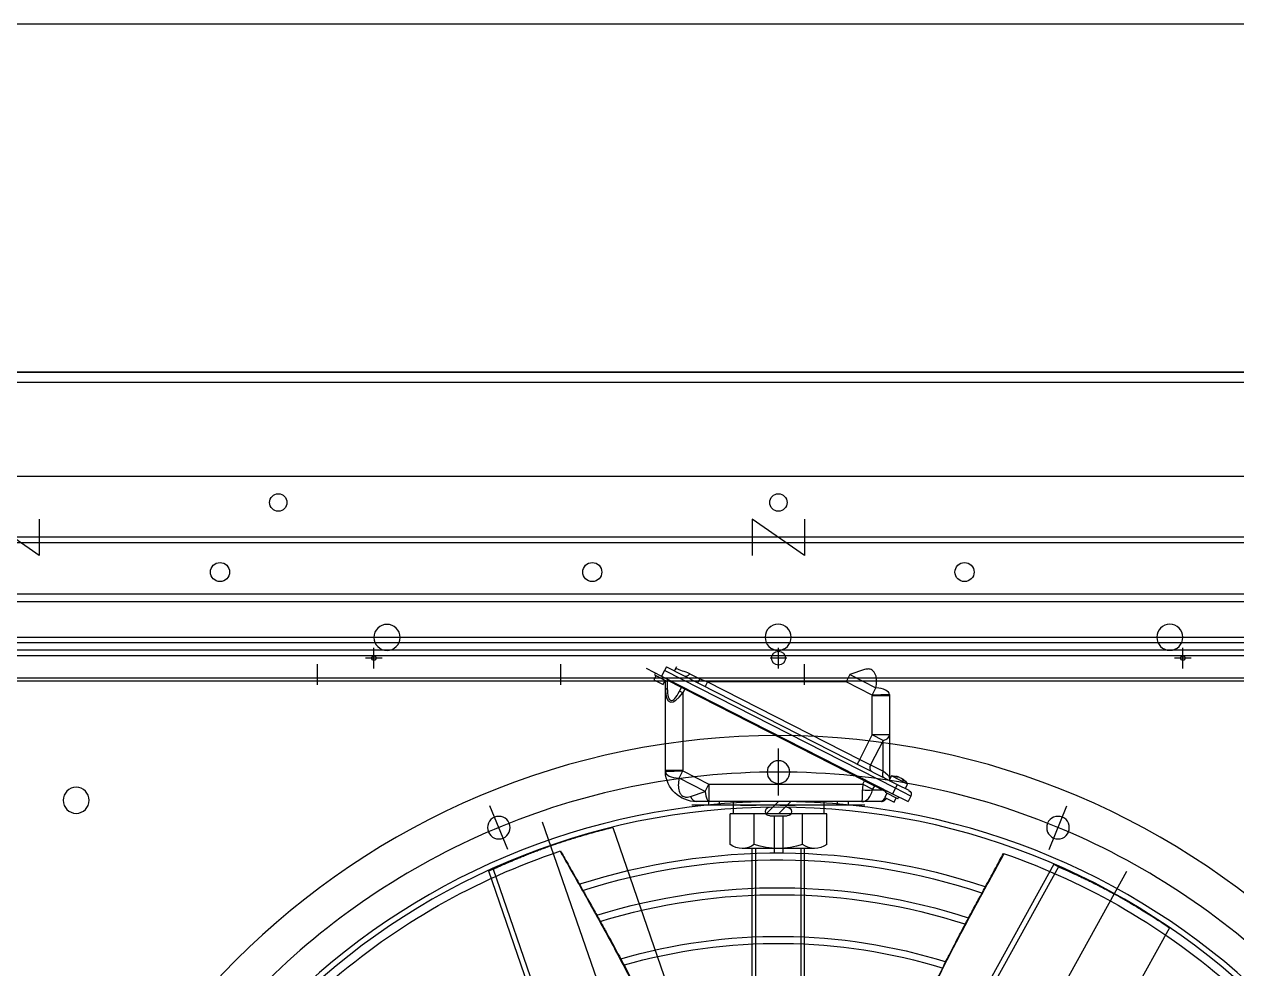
# Model space of a CAD drawing. Header units: millimetres. Extents: x 89450 to 753248, y -530175 to 1209785.
# Drawn here: x 271804 to 272501, y -163835 to -163291 of the extents above; entities that cross this region are included whole.
import ezdxf

# ---------------------------------------------------------------- set-up
doc = ezdxf.new("R2010")
doc.units = ezdxf.units.MM
doc.header["$LTSCALE"] = 150
for name, pattern in [('C_SOLID_M', [0]), ('CENTER', [50.8, 31.75, -6.35, 6.35, -6.35]), ('DIVIDEX2', [63.5, 25.4, -12.7, 0, -12.7, 0, -12.7])]:
    doc.linetypes.add(name, pattern=pattern)
doc.layers.add('------00 Load Bank', color=3, linetype='Continuous')
doc.layers.add('-----35 Equipmnet Pad', color=7, linetype='Continuous')

# ---------------------------------------------------------------- blocks, each defined once
blk = doc.blocks.new('A$Cd768ecee')
at = {"color": 0}
for p, q in [((100, 100), (1080, 100)), ((103.2, 103.2), (1076.8, 103.2)), ((35, 35), (1145, 35)), ((38.2, 38.2), (1141.8, 38.2)), ((0, 0), (1180, 0))]:
    blk.add_line(p, q, dxfattribs=at)
for points in [[(575, 24.58), (575, 45.42), (605, 24.58), (605, 45.42)], [(1015, 24.58), (1015, 45.42), (1045, 24.58), (1045, 45.42)]]:
    blk.add_lwpolyline(points, dxfattribs=at)
for centre, radius in [((483, 55), 5.5), ((697, 55), 5.5), ((911, 55), 5.5), ((590, 15), 5), ((877.5, 15), 5)]:
    blk.add_circle(centre, radius, dxfattribs=at)
blk = doc.blocks.new('A$Ca2785acc')
at = {"color": 0}
for p, q in [((985, 35), (0, 35)), ((477.5, 37.4), (477.5, 25.4)), ((617.5, 37.4), (617.5, 25.4)), ((757.5, 37.4), (757.5, 25.4)), ((983.4, 33.4), (1.6, 33.4)), ((260, 28), (260, 16)), ((492.5, 28), (492.5, 16)), ((725, 28), (725, 16)), ((985, 13), (0, 13))]:
    blk.add_line(p, q, dxfattribs=at)
at = {"color": 0, "linetype": 'CENTER'}
for p, q in [((255.2, 22), (264.8, 22)), ((487.7, 22), (497.3, 22)), ((720.2, 22), (729.8, 22))]:
    blk.add_line(p, q, dxfattribs=at)
at = {"color": 0}
for centre, radius in [((260, 22), 1.25), ((492.5, 22), 4), ((725, 22), 1.25)]:
    blk.add_circle(centre, radius, dxfattribs=at)
blk = doc.blocks.new('A$C02650c35')
at = {"color": 0}
for p, q in [((1040.5, 24.5), (1040.5, 1060.5)), ((1045, 24.5), (1045, 1060.5)), ((1045, 30), (1045, 1055)), ((928.63, 618.62), (925.51, 617.03)), ((930.05, 608.12), (925.51, 617.03)), ((928.63, 618.62), (933.17, 609.71)), ((935.4, 610.84), (931.99, 617.53)), ((933.01, 615.52), (935.51, 616.79)), ((935.51, 616.79), (940.27, 607.44)), ((938.38, 614.13), (938.16, 614.02)), ((938.58, 613.88), (938.4, 613.79)), ((925.12, 608.98), (927.62, 610.25)), ((927.85, 603.63), (925.12, 608.98)), ((927.17, 611.14), (928.23, 611.68)), ((927.17, 611.14), (930.8, 604.01)), ((933.17, 609.71), (930.05, 608.12)), ((997.7, 475.36), (930.05, 608.12)), ((935.4, 610.84), (933.17, 609.71)), ((933.17, 609.71), (1000.81, 476.95)), ((1003.04, 478.08), (935.4, 610.84)), ((940.27, 607.44), (937.78, 606.16)), ((939.42, 612.04), (939.44, 612.05)), ((939.5, 611.52), (939.73, 611.63)), ((939.53, 611.23), (939.79, 611.36)), ((925.5, 601.72), (925.5, 590.53)), ((927.39, 604.52), (927.14, 604.39)), ((930.34, 604.9), (927.85, 603.63)), ((931.87, 604.55), (930.8, 604.01)), ((932.29, 602.18), (934.59, 597.68)), ((932.29, 596.56), (932.29, 602.18)), ((963.85, 606.39), (939.5, 606.39)), ((942.92, 602.69), (960.64, 602.69)), ((946.57, 595.52), (942.92, 602.69)), ((960.64, 602.69), (946.57, 595.52)), ((960.64, 602.69), (963.85, 596.39)), ((986.34, 606.39), (963.85, 606.39)), ((963.85, 606.39), (963.85, 596.39)), ((986.34, 606.39), (986.34, 596.39)), ((987.1, 606.37), (986.68, 596.38)), ((934.59, 597.68), (932.61, 596.67)), ((935.5, 591), (932.61, 596.67)), ((937.48, 592.01), (934.59, 597.68)), ((949.78, 589.22), (946.57, 595.52)), ((949.78, 589.22), (963.85, 596.39)), ((963.85, 596.39), (986.34, 596.39)), ((986.68, 596.38), (990.9, 598.53)), ((986.68, 596.38), (994.34, 581.35)), ((998.56, 583.5), (990.9, 598.53)), ((923.5, 592.27), (923.5, 492.73)), ((923.5, 587.1), (923.5, 497.9)), ((925.5, 590.53), (925.5, 502.54)), ((935.5, 591), (937.48, 592.01)), ((935.5, 502.54), (935.5, 591)), ((937.48, 592.01), (990.15, 488.62)), ((949.78, 589.22), (947.11, 587.86)), ((994.34, 501.78), (949.78, 589.22)), ((1001.4, 591.99), (998.56, 583.5)), ((925.5, 582.5), (923.5, 582.5)), ((998.56, 583.5), (994.34, 581.35)), ((994.34, 581.35), (994.34, 501.78)), ((923.5, 576.5), (925.5, 576.5)), ((900.76, 570.28), (918.42, 570.28)), ((900.76, 570.28), (918.42, 570.28)), ((918.42, 570.28), (918.42, 514.72)), ((925.5, 568.54), (918.42, 568.54)), ((925.5, 568.54), (918.42, 568.54)), ((898.61, 563.33), (898.61, 521.67)), ((898.61, 563.33), (898.61, 521.67)), ((709.12, 557.5), (898.61, 557.5)), ((709.12, 555.5), (898.61, 555.5)), ((900.76, 556.39), (918.42, 556.39)), ((900.76, 556.39), (918.42, 556.39)), ((917.23, 545), (895.99, 545)), ((925.5, 549.58), (918.42, 542.5)), ((925.5, 549.58), (918.42, 542.5)), ((917.23, 540), (895.99, 540)), ((925.5, 542.5), (918.42, 535.42)), ((925.5, 542.5), (918.42, 535.42)), ((709.12, 529.5), (898.61, 529.5)), ((709.12, 527.5), (898.61, 527.5)), ((900.76, 528.61), (918.42, 528.61)), ((900.76, 528.61), (918.42, 528.61)), ((925.5, 516.46), (918.42, 516.46)), ((900.76, 514.72), (918.42, 514.72)), ((925.5, 508.5), (923.5, 508.5)), ((923.5, 502.5), (925.5, 502.5)), ((935.5, 502.54), (925.5, 502.54)), ((925.5, 502.54), (925.5, 495.5)), ((931.28, 500.39), (935.5, 502.54)), ((943.16, 487.51), (935.5, 502.54)), ((928.43, 491.9), (931.28, 500.39)), ((931.28, 500.39), (938.94, 485.36)), ((994.34, 501.78), (991.66, 500.42)), ((996.06, 497.38), (994.34, 501.78)), ((999.05, 491.51), (996.06, 497.38)), ((990.15, 488.62), (987.96, 487.5)), ((990.15, 488.62), (991.11, 486.73)), ((938.94, 485.36), (943.16, 487.51)), ((942.73, 477.52), (943.16, 487.51)), ((943.5, 477.5), (943.5, 487.5)), ((987.96, 487.5), (943.5, 487.5)), ((987.96, 487.5), (988.92, 485.61)), ((988.92, 485.61), (991.11, 486.73)), ((991.11, 486.73), (995.25, 478.61)), ((1000.66, 482.76), (1003.15, 484.03)), ((943.5, 477.5), (989.64, 477.5)), ((989.64, 477.5), (994.29, 477.5)), ((995.25, 478.61), (990.6, 478.61)), ((992.77, 476.22), (995.26, 477.49)), ((995.49, 470.87), (992.77, 476.22)), ((994.29, 477.5), (995.26, 477.5)), ((994.81, 478.38), (995.88, 478.92)), ((998.44, 471.25), (994.81, 478.38)), ((1000.81, 476.95), (997.7, 475.36)), ((1002.24, 466.45), (997.7, 475.36)), ((1003.04, 478.08), (1000.81, 476.95)), ((997.99, 472.14), (995.49, 470.87)), ((999.51, 471.79), (998.44, 471.25))]:
    blk.add_line(p, q, dxfattribs=at)
at = {"color": 0, "linetype": 'CENTER'}
for p, q in [((1020, 45), (1020, 1040)), ((898.06, 698.06), (923, 708.39)), ((929, 542.5), (956, 542.5)), ((898.06, 386.94), (923, 376.61))]:
    blk.add_line(p, q, dxfattribs=at)
at = {"color": 0, "linetype": 'Continuous', "lineweight": 25}
for p, q in [((852.99, 767.31), (650.52, 655.07)), ((871.44, 737.43), (871.42, 737.48)), ((872.72, 735.12), (871.44, 737.43)), ((888.03, 703.5), (685.38, 591.17)), ((889.48, 700.88), (686.84, 588.55)), ((889.48, 700.88), (888.03, 703.5)), ((910.7, 447.32), (691.82, 522.69)), ((886.73, 378.59), (667.66, 454.02)), ((885.76, 375.76), (666.69, 451.19)), ((899.99, 411.12), (900.85, 413.62)), ((900.85, 413.62), (900.87, 413.67)), ((885.76, 375.76), (886.73, 378.59))]:
    blk.add_line(p, q, dxfattribs=at)
at = {"color": 0, "linetype": 'DIVIDEX2', "ltscale": 0.5}
for p, q in [((885.33, 742.6), (659.2, 617.89)), ((913.94, 406.66), (669.98, 491.32))]:
    blk.add_line(p, q, dxfattribs=at)
at = {"color": 0, "linetype": 'C_SOLID_M'}
blk.add_line((923.5, 580.51), (923.5, 501.51), dxfattribs=at)
at = {"color": 0, "linetype": 'Continuous'}
for p, q in [((925.5, 568.54), (925.5, 516.46)), ((917.23, 537.5), (917.23, 547.5)), ((919.73, 550), (919.77, 550)), ((919.77, 535), (919.73, 535))]:
    blk.add_line(p, q, dxfattribs=at)
at = {"color": 0, "linetype": 'ByBlock'}
for p, q in [((923.5, 543.24), (923.5, 552.07)), ((923.5, 520.74), (923.5, 529.71))]:
    blk.add_line(p, q, dxfattribs=at)
at = {"color": 0}
for centre, radius in [((522.5, 542.5), 441), ((522.5, 542.5), 403), ((522.5, 542.5), 399.8), ((1020, 767.5), 7.5), ((910.53, 703.23), 6.5), ((910.53, 703.23), 6.5), ((942.5, 542.5), 6.5), ((942.5, 542.5), 6.5), ((1020, 542.34), 7.5), ((910.53, 381.77), 6.5), ((910.53, 381.77), 6.5), ((1019.94, 317.5), 7.5), ((926.25, 138.81), 7.5), ((926.25, 138.81), 7.5)]:
    blk.add_circle(centre, radius, dxfattribs=at)
at = {"color": 0, "linetype": 'CENTER'}
blk.add_circle((522.5, 542.5), 420, dxfattribs=at)
blk.add_circle((522.5, 542.5), 420, dxfattribs=at)
at = {"color": 0}
for centre, radius, start, end in [((522.5, 542.5), 395, 19.1258, 41.51219), ((522.5, 542.5), 369.5, 342.24357, 18.52014), ((522.5, 542.5), 373.5, 342.11711, 18.62922), ((522.5, 542.5), 349.5, 342.90445, 17.94952), ((522.5, 542.5), 353.5, 342.82415, 18.06624), ((522.5, 542.5), 353.5, 342.82415, 18.06624), ((522.5, 542.5), 321.5, 343.89849, 17.12175), ((522.5, 542.5), 325.5, 343.75235, 17.2394), ((929.76, 616.39), 2.5, 27, 117), ((930.37, 608.28), 9.94, 34.39643, 58.89079), ((935.87, 611.14), 3.67, 15.8947, 38.1053), ((939.5, 609.39), 3, 251.11766, 270), ((930.37, 608.28), 9.94, 355.10921, 19.62482), ((928.5, 601.72), 3, 117, 180), ((986.34, 588.39), 18, 87.56166, 90), ((986.34, 588.39), 8, 87.56166, 90), ((910.91, 563.33), 12.3, 145.61575, 214.38425), ((910.91, 563.33), 12.3, 145.61575, 214.38425), ((944.58, 542.5), 45.96, 162.41205, 197.58795), ((944.58, 542.5), 45.96, 162.41205, 197.58795), ((910.91, 521.67), 12.3, 145.61575, 214.38425), ((943.5, 495.5), 18, 180, 267.56166), ((943.5, 495.5), 8, 267.56166, 270), ((943.5, 495.5), 18, 267.56166, 270), ((522.5, 542.5), 395, 319.1258, 341.51219)]:
    blk.add_arc(centre, radius, start, end, dxfattribs=at)
at = {"color": 0, "linetype": 'Continuous'}
for centre, start, end in [((919.73, 547.5), 90, 180), ((919.77, 547.5), 0.72108, 90), ((919.73, 537.5), 180, 270), ((919.77, 537.5), 270, 359.27892)]:
    blk.add_arc(centre, 2.5, start, end, dxfattribs=at)
at = {"color": 0, "extrusion": (0, 0, -1)}
for centre, major_axis, ratio, start_param, end_param in [((930.19, 608.65), (8.84, 4.5), 0.729655, 5.922575, 6.121177), ((929.21, 610.56), (-8.29, -4.22), 0.683816, 3.077037, 3.206148), ((930.56, 607.92), (8.84, 4.5), 0.729655, 5.922575, 6.121177), ((930.17, 608.67), (8.84, 4.5), 0.683816, 0.162008, 0.36061), ((930.19, 608.65), (8.84, 4.5), 0.729655, 0.162008, 0.233095), ((931.46, 606.15), (-8.29, -4.22), 0.729655, 3.077037, 3.206148), ((930.57, 607.89), (8.84, 4.5), 0.683816, 0.162008, 0.36061), ((935.5, 605.28), (-9.98, -3.69), 0.176325, 0.065091, 0.751784), ((935.5, 595.88), (-9.99, 22.59), 0.016352, 5.002245, 5.101469), ((931.81, 603.13), (-1.34, -0.68), 0.707107, 4.226871, 4.712389), ((941.96, 604.58), (2.67, 1.36), 0.707107, 1.570796, 3.141593), ((946.13, 596.39), (-6.68, 9.98), 0.085914, 0.057458, 0.946654), ((963.85, 596.39), (0, -10), 0.413384, 2.252397, 3.141593), ((986.68, 596.38), (-0.43, -9.99), 0.424303, 3.141593, 4.477358), ((935.5, 590.53), (10, 0), 0.63681, 3.141593, 4.385583), ((935.18, 590.89), (-1.15, 8.93), 0.318647, 4.753504, 5.441161), ((932.61, 597.79), (-0.71, -1.15), 0.612801, 5.497787, 5.824593), ((935.5, 595.88), (0.91, -1.8), 0.744521, 3.141593, 3.627111), ((935.5, 595.88), (1.97, -3.88), 0.344888, 5.797667, 6.283185), ((945.61, 597.41), (2.67, 1.36), 0.707107, 1.570796, 3.141593), ((935.5, 590.53), (-10, 0), 0.038088, 0, 1.24399), ((935.5, 592.12), (-10, -0.52), 0.111938, 4.718165, 5.044971), ((935.5, 502.54), (-10, 0), 0.23729, 5.148228, 6.283185), ((935.5, 495.5), (-10, 0), 0.509302, 5.497567, 6.283185), ((996.58, 497.38), (2.67, 1.36), 0.079269, 3.141593, 4.558051), ((991, 486.96), (0.85, -1.66), 0.804738, 3.141593, 3.627111), ((1000.46, 489.75), (2.67, 1.36), 0.74563, 3.141593, 4.558051), ((994.34, 501.78), (9.98, -25.59), 0.026454, 5.135581, 5.505534), ((943.16, 487.51), (-0.43, -9.99), 0.424303, 0, 1.335765), ((1003.38, 487.5), (20.51, 7.48), 0.323519, 2.416097, 3.986893), ((1004.34, 485.61), (20.62, 4.95), 0.240079, 2.356194, 3.926991), ((991, 486.96), (-1.34, -0.68), 0.171573, 4.226871, 4.712389), ((1004.19, 482.43), (2.67, 1.36), 0.8323, 4.008341, 4.212964), ((989.64, 480.5), (0, -3), 0.413384, 5.39399, 6.283185), ((994.29, 480.5), (0, -3), 0.413384, 5.683088, 6.283185)]:
    blk.add_ellipse(centre, major_axis=major_axis, ratio=ratio, start_param=start_param, end_param=end_param, dxfattribs=at)
at = {"color": 0, "linetype": 'Continuous', "lineweight": 25}
for points, knots in [([(871.42, 737.48), (870.94, 738.34), (869.97, 740.05), (868.43, 742.73), (866.83, 745.48), (865.14, 748.31), (863.21, 751.5), (861, 755.06), (858.48, 759.03), (855.82, 763.1), (853.93, 765.9), (852.99, 767.31)], [0, 0, 0, 0, 0.098219, 0.196459, 0.294698, 0.393098, 0.491499, 0.618442, 0.745384, 0.872692, 1, 1, 1, 1]), ([(888.03, 703.5), (888.02, 703.51), (888.01, 703.53), (887.94, 703.7), (887.83, 703.97), (887.67, 704.34), (887.43, 704.87), (887.11, 705.61), (886.68, 706.61), (886.15, 707.79), (885.55, 709.15), (884.85, 710.7), (884.06, 712.42), (883.18, 714.33), (882.18, 716.44), (881.08, 718.76), (879.84, 721.29), (878.5, 724.01), (877.13, 726.71), (875.76, 729.37), (874.41, 731.95), (872.98, 734.62), (871.96, 736.49), (871.44, 737.43)], [0, 0, 0, 0, 0.03878, 0.077567, 0.116355, 0.1552, 0.194046, 0.245833, 0.297636, 0.34944, 0.401226, 0.453012, 0.504815, 0.556618, 0.608404, 0.662492, 0.7166, 0.770707, 0.824794, 0.868554, 0.912313, 0.956156, 1, 1, 1, 1]), ([(889.48, 700.88), (889.48, 700.89), (889.47, 700.91), (889.4, 701.08), (889.28, 701.35), (889.12, 701.72), (888.88, 702.26), (888.56, 703.01), (888.11, 704.01), (887.59, 705.21), (886.97, 706.59), (886.26, 708.16), (885.52, 709.76), (884.79, 711.35), (884.07, 712.87), (883.3, 714.5), (882.35, 716.48), (881.19, 718.86), (879.77, 721.72), (878.22, 724.78), (876.54, 728.04), (874.72, 731.47), (873.39, 733.91), (872.72, 735.12)], [0, 0, 0, 0, 0.038794, 0.077595, 0.116396, 0.155256, 0.194116, 0.245886, 0.297665, 0.349435, 0.401519, 0.453611, 0.505695, 0.544496, 0.583297, 0.622156, 0.661015, 0.717306, 0.773608, 0.829899, 0.886596, 0.943304, 1, 1, 1, 1]), ([(717.2, 596.04), (724.02, 597.82), (738.21, 601.54), (759.51, 607.96), (781, 615.39), (801.55, 623.78), (821.26, 632.86), (840.25, 642.38), (859.05, 652.33), (877.44, 662.36), (889.63, 669.02), (895.58, 672.26)], [0, 0, 0, 0, 0.1081379, 0.2251135, 0.3413954, 0.4570616, 0.5657729, 0.6743483, 0.7829008, 0.8914823, 0.994843, 0.994843, 0.994843, 0.994843]), ([(717.27, 595.99), (717.94, 596.16), (720.64, 596.84), (725.33, 598.07), (731.42, 599.7), (737.61, 601.41), (743.56, 603.11), (749.22, 604.78), (754.33, 606.34), (759.02, 607.82), (763, 609.11), (766.29, 610.21), (769.35, 611.25), (772.68, 612.4), (776.68, 613.83), (783.44, 616.31), (792.57, 619.89), (803.65, 624.59), (814.19, 629.34), (824.03, 634.02), (831.6, 637.77), (837.45, 640.72), (842.14, 643.13), (847.68, 646), (854.07, 649.37), (861.28, 653.23), (869.29, 657.55), (878.1, 662.34), (886.99, 667.19), (892.96, 670.43), (895.7, 671.92)], [0, 0, 0, 0, 0.0105993, 0.042715, 0.074456, 0.1073437, 0.1413731, 0.1694151, 0.1979263, 0.223438, 0.2448649, 0.2622189, 0.2766961, 0.2944954, 0.3162608, 0.341978, 0.4051023, 0.466824, 0.5267457, 0.5825963, 0.6340774, 0.6563171, 0.6830925, 0.7149493, 0.751887, 0.7939052, 0.84012, 0.8912343, 0.9472267, 0.994836, 0.994836, 0.994836, 0.994836]), ([(920.82, 568.83), (920.82, 568.86), (920.82, 568.91), (920.82, 568.86), (920.82, 568.83)], [0, 0, 0, 0, 0.517793, 1, 1, 1, 1]), ([(920.82, 568.83), (920.82, 568.86), (920.82, 568.91), (920.82, 568.86), (920.82, 568.83)], [0, 0, 0, 0, 0.517793, 1, 1, 1, 1]), ([(897.03, 416.99), (889.14, 421.48), (873.07, 430.61), (848.73, 444.14), (823.89, 457.38), (798.75, 469.94), (773.35, 481.46), (747.72, 492.03), (722, 501.93), (696.12, 511.43), (678.82, 517.68), (670.17, 520.81)], [0.0040453, 0.0040453, 0.0040453, 0.0040453, 0.1120904, 0.224186, 0.3362006, 0.4480891, 0.5598872, 0.6697434, 0.7797254, 0.8898282, 1, 1, 1, 1]), ([(897.11, 417.24), (894.2, 418.91), (887.99, 422.44), (878.85, 427.64), (870.06, 432.61), (862.36, 436.93), (855.75, 440.6), (847.79, 445), (837.98, 450.33), (825.04, 457.2), (811.01, 464.4), (795.89, 471.8), (779.98, 479.16), (763.01, 486.53), (748.66, 492.42), (737.62, 496.82), (730.49, 499.61), (723.97, 502.13), (718.44, 504.24), (713.51, 506.11), (708.66, 507.95), (703.2, 510), (697.01, 512.31), (690.27, 514.82), (683.22, 517.45), (676.71, 519.86), (672.59, 521.4), (670.84, 522.05)], [0.004054, 0.004054, 0.004054, 0.004054, 0.044055, 0.0892389, 0.1294144, 0.1645669, 0.1946506, 0.2196261, 0.2731864, 0.3280385, 0.3947317, 0.4616638, 0.5294155, 0.6044734, 0.683072, 0.7151603, 0.7467466, 0.7747501, 0.7989803, 0.8176563, 0.837837, 0.8611081, 0.8874794, 0.916906, 0.9473172, 0.9775846, 1, 1, 1, 1]), ([(900.87, 413.67), (901.18, 414.6), (901.81, 416.47), (902.78, 419.4), (903.75, 422.44), (904.72, 425.58), (905.8, 429.15), (906.97, 433.18), (908.23, 437.71), (909.48, 442.4), (910.29, 445.68), (910.7, 447.32)], [0, 0, 0, 0, 0.098219, 0.196459, 0.294698, 0.393098, 0.491499, 0.618442, 0.745384, 0.872692, 1, 1, 1, 1]), ([(886.73, 378.59), (886.74, 378.6), (886.75, 378.62), (886.82, 378.79), (886.95, 379.05), (887.12, 379.42), (887.36, 379.95), (887.69, 380.68), (888.14, 381.67), (888.67, 382.85), (889.27, 384.22), (889.95, 385.77), (890.71, 387.51), (891.53, 389.44), (892.44, 391.59), (893.42, 393.96), (894.48, 396.58), (895.59, 399.4), (896.69, 402.22), (897.75, 405.02), (898.76, 407.74), (899.79, 410.6), (900.5, 412.61), (900.85, 413.62)], [0, 0, 0, 0, 0.03878, 0.077567, 0.116355, 0.1552, 0.194046, 0.245833, 0.297636, 0.34944, 0.401226, 0.453012, 0.504815, 0.556618, 0.608404, 0.662492, 0.7166, 0.770707, 0.824794, 0.868554, 0.912313, 0.956156, 1, 1, 1, 1]), ([(885.76, 375.76), (885.76, 375.77), (885.77, 375.79), (885.85, 375.95), (885.97, 376.22), (886.14, 376.59), (886.39, 377.13), (886.72, 377.87), (887.17, 378.87), (887.7, 380.06), (888.32, 381.44), (889.01, 383.02), (889.71, 384.64), (890.4, 386.25), (891.05, 387.8), (891.74, 389.46), (892.58, 391.49), (893.58, 393.95), (894.75, 396.92), (895.99, 400.12), (897.28, 403.55), (898.61, 407.19), (899.53, 409.81), (899.99, 411.12)], [0, 0, 0, 0, 0.038794, 0.077595, 0.116396, 0.155256, 0.194116, 0.245886, 0.297665, 0.349435, 0.401519, 0.453611, 0.505695, 0.544496, 0.583297, 0.622156, 0.661015, 0.717306, 0.773608, 0.829899, 0.886596, 0.943304, 1, 1, 1, 1])]:
    blk.add_open_spline(points, degree=3, knots=knots, dxfattribs=at)
at = {"color": 0}
for points, knots in [([(938.58, 613.88), (938.58, 613.88), (938.58, 613.88), (938.58, 613.89), (938.56, 613.91), (938.49, 614), (938.44, 614.06), (938.38, 614.13)], [0.4790827, 0.4790827, 0.4790827, 0.4790827, 0.5, 0.5, 0.75, 0.75, 1, 1, 1, 1]), ([(939.79, 611.36), (939.77, 611.45), (939.75, 611.52), (939.73, 611.62), (939.73, 611.64), (939.73, 611.63), (939.73, 611.63), (939.73, 611.63)], [0, 0, 0, 0, 0.25, 0.25, 0.5, 0.5, 0.5266245, 0.5266245, 0.5266245, 0.5266245]), ([(990.9, 598.53), (992.3, 598.81), (993.62, 598.94), (996.13, 598.91), (997.31, 598.76), (998.97, 598.16), (999.51, 597.9), (1000.28, 597.32), (1000.53, 597.1), (1001.02, 596.53), (1001.24, 596.18), (1001.57, 595.45), (1001.66, 595.08), (1001.77, 594.38), (1001.77, 594.05), (1001.72, 593.11), (1001.59, 592.54), (1001.4, 591.99)], [0, 0, 0, 0, 0.25, 0.25, 0.5, 0.5, 0.625, 0.625, 0.6875, 0.6875, 0.75, 0.75, 0.8125, 0.8125, 0.875, 0.875, 1, 1, 1, 1]), ([(938.94, 485.36), (937.54, 485.08), (936.22, 484.95), (933.71, 484.98), (932.53, 485.13), (930.87, 485.73), (930.33, 485.99), (929.56, 486.56), (929.31, 486.78), (928.83, 487.35), (928.6, 487.7), (928.27, 488.43), (928.17, 488.8), (928.07, 489.5), (928.06, 489.83), (928.11, 490.77), (928.24, 491.34), (928.43, 491.9)], [0, 0, 0, 0, 0.25, 0.25, 0.5, 0.5, 0.625, 0.625, 0.6875, 0.6875, 0.75, 0.75, 0.8125, 0.8125, 0.875, 0.875, 1, 1, 1, 1]), ([(1002.39, 483.6), (1002.36, 483.6), (1002.32, 483.6), (1002.17, 483.62), (1002.05, 483.66), (1001.92, 483.73)], [0.8312038, 0.8312038, 0.8312038, 0.8312038, 0.875, 0.875, 1, 1, 1, 1])]:
    blk.add_open_spline(points, degree=3, knots=knots, dxfattribs=at)

msp = doc.modelspace()

# ---------------------------------------------------------------- linework, layer by layer
at = {"layer": '------00 Load Bank', "color": 161, "elevation": 0}
msp.add_lwpolyline([(272950.18, -163491.43), (271580.18, -163491.43), (271580.18, -166091.43), (272950.18, -166091.43), (272950.18, -163491.43)], dxfattribs=at)
for points in [[(272950.18, -166091.43), (271580.18, -166091.43), (271580.18, -163491.43), (272950.18, -163491.43)], [(272944.18, -163497.43), (271586.18, -163497.43), (271586.18, -166085.43), (272944.18, -166085.43)]]:
    msp.add_lwpolyline(points, close=True, dxfattribs=at)
at = {"layer": '-----35 Equipmnet Pad', "color": 161, "ltscale": 5, "elevation": 0}
msp.add_lwpolyline([(273600.18, -164329.14), (273600.18, -163291.43), (271380.18, -163291.43), (271380.18, -164329.14)], dxfattribs=at)

# ---------------------------------------------------------------- block references
at = {"layer": '------00 Load Bank', "color": 161, "rotation": 180}
for name, p in [('A$Cd768ecee', (272827.66, -163551.43)), ('A$Ca2785acc', (272730.16, -163633.93))]:
    msp.add_blockref(name, p, dxfattribs=at)
at = {"layer": '------00 Load Bank', "color": 161, "xscale": -1, "rotation": 270}
msp.add_blockref('A$C02650c35', (271695.16, -164663.93), dxfattribs=at)

doc.saveas('drawing.dxf')
